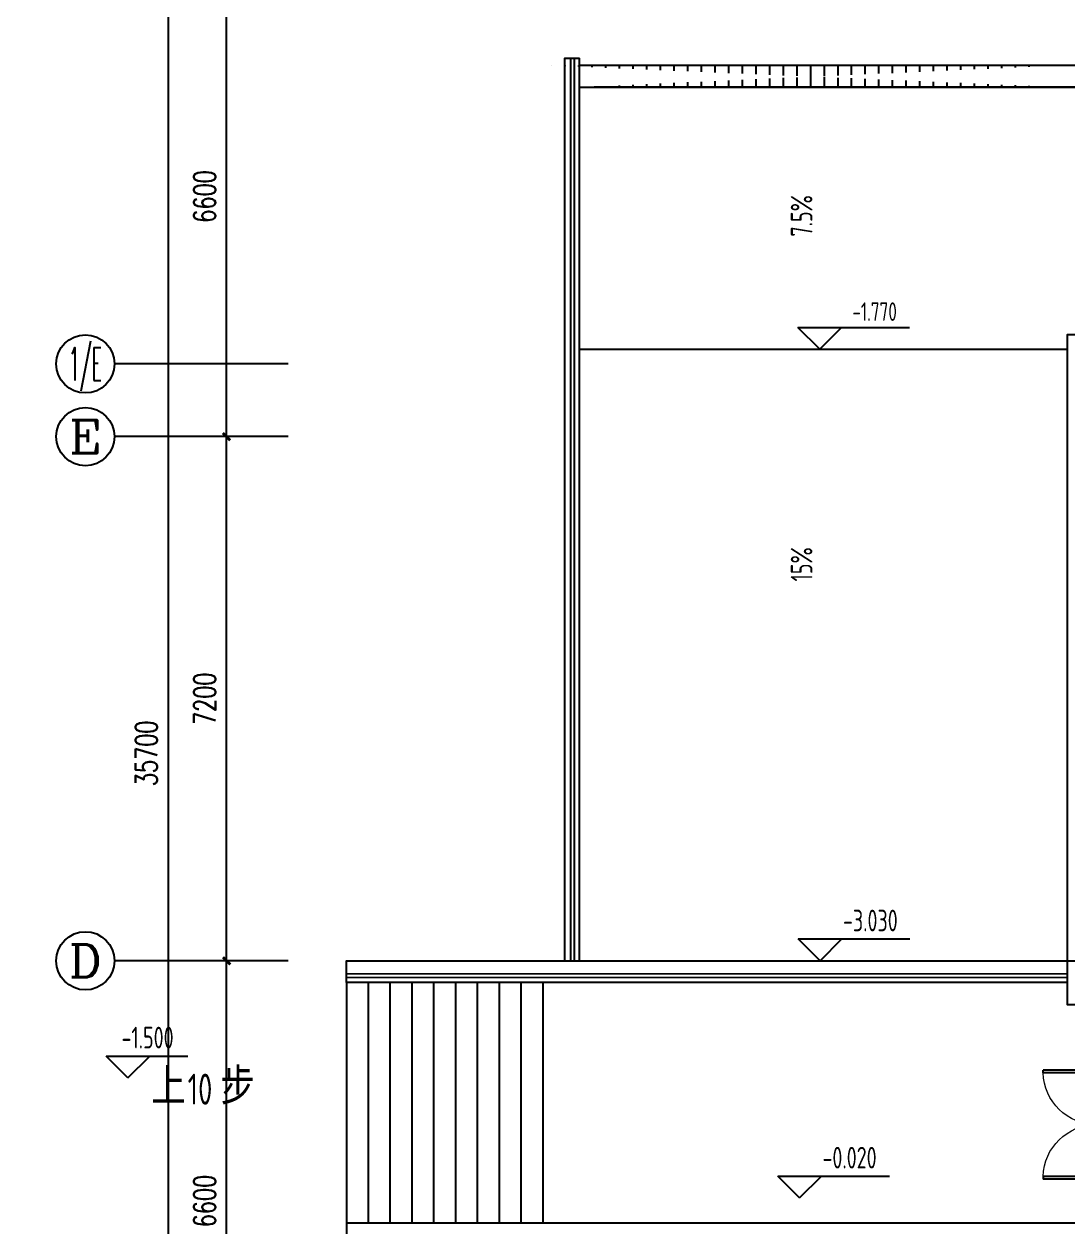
# Model space of a CAD drawing. Extents: x 2166032 to 5302137, y 581493 to 2416206.
# Drawn here: x 2440913 to 2455253, y 1206415 to 1222938 of the extents above; entities that cross this region are included whole.
import ezdxf
from ezdxf.enums import TextEntityAlignment as Align

# ---------------------------------------------------------------- set-up
doc = ezdxf.new("R2010")
doc.units = 0
doc.header["$LTSCALE"] = 1000
doc.header["$MEASUREMENT"] = 0
for name, color, linetype in [('3T_GLASS', 5, 'Continuous'), ('AXIS', 3, 'Continuous'), ('AXIS_TEXT', 7, 'Continuous'), ('DIM_ELEV', 3, 'Continuous'), ('DIM_SYMB', 3, 'Continuous'), ('PUB_TEXT', 7, 'Continuous'), ('STAIR', 8, 'Continuous'), ('WINDOW', 8, 'Continuous'), ('消防', 7, 'Continuous'), ('石材幕墙', 8, 'Continuous')]:
    doc.layers.add(name, color=color, linetype=linetype)
doc.styles.add('_TCH_AXIS', font='complex_.ttf')
doc.styles.add('_TCH_DIM', font='tssdeng.shx', dxfattribs={"bigfont": 'tssdchn.shx'})
doc.styles.add('COMPLEX', font='complex_.ttf')
doc.styles.add('DIM_FONT', font='simplex_.ttf', dxfattribs={"width": 0.7})
doc.dimstyles.new('DIMN', dxfattribs={"dimtxt": 300, "dimasz": 100, "dimexe": 250, "dimexo": 300, "dimgap": 150, "dimtad": 1, "dimdec": 0, "dimzin": 0, "dimdsep": 46, "dimtxsty": 'DIM_FONT', "dimblk": 'ARCHTICK', "dimcen": 0.09, "dimclrt": 7, "dimazin": 2, "dimtfac": 1, "dimtdec": 0, "dimtix": 1, "dimtmove": 2, "dimatfit": 3, "dimldrblk": 'ARCHTICK', "dimfxl": 1, "dimtolj": 1, "dimtzin": 0, "dimarcsym": 0})

# ---------------------------------------------------------------- blocks, each defined once
blk = doc.blocks.new('_ArchTick')
at = {"color": 0, "linetype": 'ByBlock', "const_width": 0.4}
blk.add_lwpolyline([(-0.5, -0.5), (0.5, 0.5)], dxfattribs=at)
blk = doc.blocks.new('*D2890')
at = {"layer": 'AXIS', "color": 0, "lineweight": -2}
for p, q in [((2444543.062248833, 1210070.66896028), (2443445.116387386, 1210070.66896028)), ((2443695.116387386, 1203470.668960321), (2443695.116387386, 1210070.66896028)), ((2444543.062248833, 1203470.668960321), (2443445.116387386, 1203470.668960321))]:
    blk.add_line(p, q, dxfattribs=at)
at = {"layer": 'Defpoints', "color": 0}
for p in [(2443695.116387386, 1210070.66896028), (2444843.062248833, 1210070.66896028), (2444843.062248833, 1203470.668960321)]:
    blk.add_point(p, dxfattribs=at)
at = {"layer": 'AXIS', "color": 0, "lineweight": -2, "xscale": 100, "yscale": 100, "zscale": 100}
for p, rotation in [((2443695.116387386, 1210070.66896028), 90), ((2443695.116387386, 1203470.668960321), 270)]:
    blk.add_blockref('_ArchTick', p, dxfattribs=dict(at, rotation=rotation))
at = {"layer": 'AXIS', "color": 7, "insert": (2443393.736623916, 1206770.668960301), "char_height": 300, "attachment_point": 5, "rotation": 90, "style": 'DIM_FONT'}
blk.add_mtext('\\A1;6600', dxfattribs=at)
blk = doc.blocks.new('*D2891')
at = {"layer": 'AXIS', "color": 0, "lineweight": -2}
for p, q in [((2444543.062248833, 1217270.66896028), (2443445.116387386, 1217270.66896028)), ((2443695.116387386, 1210070.66896028), (2443695.116387386, 1217270.66896028)), ((2444543.062248833, 1210070.66896028), (2443445.116387386, 1210070.66896028))]:
    blk.add_line(p, q, dxfattribs=at)
at = {"layer": 'Defpoints', "color": 0}
for p in [(2443695.116387386, 1217270.66896028), (2444843.062248833, 1217270.66896028), (2444843.062248833, 1210070.66896028)]:
    blk.add_point(p, dxfattribs=at)
at = {"layer": 'AXIS', "color": 0, "lineweight": -2, "xscale": 100, "yscale": 100, "zscale": 100}
for p, rotation in [((2443695.116387386, 1217270.66896028), 90), ((2443695.116387386, 1210070.66896028), 270)]:
    blk.add_blockref('_ArchTick', p, dxfattribs=dict(at, rotation=rotation))
at = {"layer": 'AXIS', "color": 7, "insert": (2443393.736623916, 1213670.66896028), "char_height": 300, "attachment_point": 5, "rotation": 90, "style": 'DIM_FONT'}
blk.add_mtext('\\A1;7200', dxfattribs=at)
blk = doc.blocks.new('*D2892')
at = {"layer": 'AXIS', "color": 0, "lineweight": -2}
for p, q in [((2444543.062248833, 1223870.668960295), (2443445.116387386, 1223870.668960295)), ((2443695.116387386, 1217270.66896028), (2443695.116387386, 1223870.668960295)), ((2444543.062248833, 1217270.66896028), (2443445.116387386, 1217270.66896028))]:
    blk.add_line(p, q, dxfattribs=at)
at = {"layer": 'Defpoints', "color": 0}
for p in [(2443695.116387386, 1223870.668960295), (2444843.062248833, 1223870.668960295), (2444843.062248833, 1217270.66896028)]:
    blk.add_point(p, dxfattribs=at)
at = {"layer": 'AXIS', "color": 0, "lineweight": -2, "xscale": 100, "yscale": 100, "zscale": 100}
for p, rotation in [((2443695.116387386, 1223870.668960295), 90), ((2443695.116387386, 1217270.66896028), 270)]:
    blk.add_blockref('_ArchTick', p, dxfattribs=dict(at, rotation=rotation))
at = {"layer": 'AXIS', "color": 7, "insert": (2443393.736623916, 1220570.668960287), "char_height": 300, "attachment_point": 5, "rotation": 90, "style": 'DIM_FONT'}
blk.add_mtext('\\A1;6600', dxfattribs=at)
blk = doc.blocks.new('*D2895')
at = {"layer": 'AXIS', "color": 0, "lineweight": -2}
for p, q in [((2444243.062248833, 1230770.263287676), (2442645.116387386, 1230770.263287676)), ((2442895.116387386, 1195070.668960321), (2442895.116387386, 1230770.263287676)), ((2444243.062248833, 1195070.668960321), (2442645.116387386, 1195070.668960321))]:
    blk.add_line(p, q, dxfattribs=at)
at = {"layer": 'Defpoints', "color": 0}
for p in [(2442895.116387386, 1230770.263287676), (2444543.062248833, 1230770.263287676), (2444543.062248833, 1195070.668960321)]:
    blk.add_point(p, dxfattribs=at)
at = {"layer": 'AXIS', "color": 0, "lineweight": -2, "xscale": 100, "yscale": 100, "zscale": 100}
for p, rotation in [((2442895.116387386, 1230770.263287676), 90), ((2442895.116387386, 1195070.668960321), 270)]:
    blk.add_blockref('_ArchTick', p, dxfattribs=dict(at, rotation=rotation))
at = {"layer": 'AXIS', "color": 7, "insert": (2442593.736623916, 1212920.466123999), "char_height": 300, "attachment_point": 5, "rotation": 90, "style": 'DIM_FONT'}
blk.add_mtext('\\A1;35700', dxfattribs=at)
blk = doc.blocks.new('$DorLib2D$00000002')
for p, q in [((-0.5, -5.684341886080802e-17), (-0.5000000000000007, 0.4875)), ((-0.4750000000000007, 0.4875), (-0.5000000000000007, 0.4875)), ((-0.475, -2.842170943040401e-17), (-0.4750000000000007, 0.4875)), ((0.475, -2.842170943040401e-17), (0.4750000000000007, 0.4875)), ((0.4750000000000007, 0.4875), (0.5000000000000007, 0.4875)), ((0.5, -5.684341886080802e-17), (0.5000000000000007, 0.4875)), ((-0.5, -5.684341886080802e-17), (-0.475, -2.842170943040401e-17)), ((0.5, -5.684341886080802e-17), (0.475, -2.842170943040401e-17))]:
    blk.add_line(p, q)
at = {"lineweight": 13}
for centre, start, end in [((-0.4875, -4.263256414560601e-17), 0, 88.53071641864632), ((0.4875, -4.263256414560601e-17), 91.4692835813537, 180)]:
    blk.add_arc(centre, 0.4875, start, end, dxfattribs=at)
blk = doc.blocks.new('_AXISO')
blk.add_circle((0, 0), 0.5)
at = {"layer": 'AXIS_TEXT', "style": 'COMPLEX', "width": 1.171875}
blk.add_attdef('A', text='', height=0.56, dxfattribs=at).set_placement((-0.25, -0.28), (0.25, -0.28), align=Align.FIT)

msp = doc.modelspace()

# ---------------------------------------------------------------- hatches: boundary and pattern name
at = {"layer": '消防'}
h = msp.add_hatch(dxfattribs=at)
h.set_pattern_fill('ACAD_ISO02W100', color=8, scale=500, angle=-90.00000000000001, style=0)
h.set_pattern_definition([(270, (2385339.456936142, 2050988.10992144), (187.5, -3.444205370125436e-14), [450, -112.5])])
edge = h.paths.add_edge_path()
edge.add_line((2455144.184391259, 1222070.668960282), (2448544.184391259, 1222070.668960282))
edge.add_line((2455144.184391259, 1222370.668960282), (2448144.184391252, 1222370.668960282))

# ---------------------------------------------------------------- linework, layer by layer
for points in [[(2448342.77500943, 1210070.668960498), (2448342.775009425, 1222470.66896028), (2448542.775009031, 1222470.668960243)], [(2448542.775009381, 1210070.66896049), (2448542.775009031, 1222470.668960243)]]:
    msp.add_lwpolyline(points)
msp.add_circle((2604640.48677554, 1020101.348548786), 438608.5182829647)
at = {"layer": '3T_GLASS'}
for points in [[(2448417.775009031, 1222470.668960243), (2448417.775008948, 1210070.66896028)], [(2448467.775009031, 1222470.668960243), (2448467.775008948, 1210070.668960493)], [(2445342.782908483, 1209895.668959397), (2455242.775009071, 1209892.319521728)], [(2445342.767109673, 1209845.668961893), (2455242.775009071, 1209842.31951922)]]:
    msp.add_lwpolyline(points, dxfattribs=at)
at = {"layer": 'AXIS'}
for p, q in [((2444543.062248833, 1218270.66896028), (2442155.438088401, 1218270.66896028)), ((2444543.062248833, 1217270.66896028), (2442155.438088401, 1217270.66896028)), ((2444543.062248833, 1210070.66896028), (2442155.438088401, 1210070.66896028))]:
    msp.add_line(p, q, dxfattribs=at)
at = {"layer": 'DIM_ELEV'}
for p, q in [((2451842.775009063, 1218470.66896028), (2451542.775009063, 1218770.66896028)), ((2451542.775009063, 1218770.66896028), (2453076.108342396, 1218770.66896028)), ((2451842.775009063, 1218470.66896028), (2452142.775009063, 1218770.66896028)), ((2451847.802710788, 1210070.668960282), (2451547.802710788, 1210370.668960282)), ((2451547.802710788, 1210370.668960282), (2453081.136044122, 1210370.668960282)), ((2451847.802710788, 1210070.668960282), (2452147.802710788, 1210370.668960282)), ((2442340.147891918, 1208462.397479322), (2442040.147891918, 1208762.397479322)), ((2442040.147891918, 1208762.397479322), (2443161.797753769, 1208762.397479322)), ((2442340.147891918, 1208462.397479322), (2442640.147891918, 1208762.397479322)), ((2451565.906273447, 1206812.775355478), (2451265.906273447, 1207112.775355478)), ((2451265.906273447, 1207112.775355478), (2452799.23960678, 1207112.775355478)), ((2451565.906273447, 1206812.775355478), (2451865.906273447, 1207112.775355478))]:
    msp.add_line(p, q, dxfattribs=at)
at = {"layer": 'DIM_SYMB'}
for points in [[(2451842.775009048, 1222070.668960282, 0, 0, 0), (2451842.775009061, 1218770.66896028, 80.00000000000001, 0, 0), (2451842.775009063, 1218470.66896028, 0, 0, 0)], [(2451842.775009063, 1218470.66896028, 0, 0, 0), (2451842.77500898, 1210270.668960352, 80.00000000000001, 0, 0), (2451842.775008976, 1209970.668960352, 0, 0, 0)], [(2442964.347266537, 1207874.632015941, 0, 0, 0), (2446040.572312656, 1207874.632015941, 80.00000000000001, 0, 0), (2446340.572312656, 1207874.632015941, 0, 0, 0)], [(2455068.152092148, 1207876.632114555, 0, 0, 0), (2453985.535047141, 1207876.632114555, 80.00000000000001, 0, 0), (2453685.535047141, 1207876.632114555, 0, 0, 0)]]:
    msp.add_lwpolyline(points, format="xyseb", dxfattribs=at)
at = {"layer": 'STAIR', "color": 8}
msp.add_line((2448542.775009045, 1222070.66896028), (2455542.77500908, 1222070.66896028), dxfattribs=at)
at = {"layer": 'STAIR'}
for p, q in [((2448542.775009045, 1218470.66896028), (2455242.775009076, 1218470.66896028)), ((2455242.775009071, 1209770.668960227), (2445342.775009087, 1209770.668960645)), ((2445342.775009096, 1209770.668960645), (2445342.775009568, 1206170.668960639)), ((2445642.77500961, 1206470.668960553), (2445642.775009096, 1209770.6689595)), ((2445942.77500961, 1206470.668960467), (2445942.775009096, 1209770.668959553)), ((2446242.77500961, 1206470.668960381), (2446242.775009096, 1209770.668959606)), ((2446542.77500961, 1206470.668960294), (2446542.775009096, 1209770.668959659)), ((2446842.77500961, 1206470.668960208), (2446842.775009096, 1209770.668959712)), ((2447142.77500961, 1206470.668960122), (2447142.775009096, 1209770.66895976)), ((2447442.775009609, 1206470.668960036), (2447442.775009078, 1209770.66896056)), ((2447742.775009609, 1206470.66895995), (2447742.775009078, 1209770.668960548)), ((2448042.775009609, 1206470.668959863), (2448042.775009078, 1209770.668960596)), ((2445342.775009654, 1206470.668960639), (2455492.775008631, 1206470.66895819))]:
    msp.add_line(p, q, dxfattribs=at)
msp.add_lwpolyline([(2445342.775009096, 1209770.668960645), (2445342.775009043, 1210070.668960645), (2455497.775009085, 1210070.668960216)], dxfattribs=at)
at = {"layer": '消防', "color": 8}
for p, q in [((2455542.775009051, 1222370.668960282), (2448542.775009044, 1222370.668960282)), ((2448542.775009044, 1222070.668960282), (2448542.775009044, 1222370.668960282)), ((2448542.775009045, 1222070.668960282), (2455542.775009051, 1222070.668960282)), ((2448542.775009044, 1222070.668960282), (2455542.775009051, 1222070.668960282)), ((2455542.775009051, 1222070.668960282), (2448742.775009051, 1222070.668960282))]:
    msp.add_line(p, q, dxfattribs=at)
at = {"layer": '石材幕墙'}
msp.add_lwpolyline([(2456292.775008949, 1218370.668960291), (2456292.775008949, 1218670.668960288), (2455242.775009076, 1218670.66896029), (2455242.775009071, 1209470.668960298), (2455542.775008637, 1209470.668960293)], dxfattribs=at)

# ---------------------------------------------------------------- block references
at = {"layer": 'AXIS'}
ref = msp.add_blockref('_AXISO', (2441755.438088401, 1218270.66896028), dxfattribs=dict(at, xscale=800, yscale=800, zscale=800))
ref.add_attrib('A', '1/E', dxfattribs={"layer": 'AXIS_TEXT', "height": 452.5483399593904, "style": '_TCH_AXIS', "width": 0.3613721804510029}).set_placement((2441529.163918422, 1218044.3947903), (2441981.712258381, 1218044.3947903), align=Align.FIT)
ref = msp.add_blockref('_AXISO', (2441755.438088401, 1217270.66896028), dxfattribs=dict(at, xscale=800, yscale=800, zscale=800))
ref.add_attrib('A', 'E', dxfattribs={"layer": 'AXIS_TEXT', "height": 452.5483399593904, "style": '_TCH_AXIS'}).set_placement((2441529.163918422, 1217044.3947903), (2441981.712258381, 1217044.3947903), align=Align.FIT)
ref = msp.add_blockref('_AXISO', (2441755.438088401, 1210070.66896028), dxfattribs=dict(at, xscale=800, yscale=800, zscale=800))
ref.add_attrib('A', 'D', dxfattribs={"layer": 'AXIS_TEXT', "height": 452.5483399593904, "style": '_TCH_AXIS', "width": 0.9552795031052598}).set_placement((2441529.163918422, 1209844.3947903), (2441981.712258381, 1209844.3947903), align=Align.FIT)
at = {"layer": 'WINDOW', "xscale": -1500, "yscale": 1500, "zscale": -1500, "rotation": 89.99999999990072}
msp.add_blockref('$DorLib2D$00000002', (2455642.775008634, 1207820.66896031), dxfattribs=at)

# ---------------------------------------------------------------- texts
at = {"layer": 'PUB_TEXT', "style": '_TCH_DIM', "width": 0.7058823529411765}
for s, rotation, p in [('7.5%', 90.00000000023716, (2451742.775009056, 1220019.609603748)), ('15%', 89.9999999994193, (2451742.77500906, 1215282.189369394))]:
    msp.add_text(s, height=297.5, rotation=rotation, dxfattribs=at).set_placement(p)
for s, height, p in [('-1.770', 255, (2452291.492957781, 1218860.66896028)), ('-3.030', 297.5, (2452162.67450566, 1210475.668960282)), ('-1.500', 297.5, (2442251.413138384, 1208867.397479322)), ('10', 425, (2443160.2788867, 1208094.745304006)), ('-0.020', 297.5, (2451880.778068318, 1207217.775355478))]:
    msp.add_text(s, height=height, dxfattribs=at).set_placement(p)
at = {"layer": 'PUB_TEXT', "style": '_TCH_DIM'}
for s, p in [('上', (2442660.2788867, 1208094.745304006)), ('步', (2443610.2788867, 1208094.745304006))]:
    msp.add_text(s, height=500, dxfattribs=at).set_placement(p)

# ---------------------------------------------------------------- dimensions: what is measured, and where the dimension line sits
at = {"layer": 'AXIS'}
for p1, p2, distance, picture, middle in [((2444543.062248833, 1195070.668960321), (2444543.062248833, 1230770.263287676), 1647.9458614471368, '*D2895', (2442593.736623916, 1212920.466123999)), ((2444843.062248833, 1217270.66896028), (2444843.062248833, 1223870.668960295), 1147.9458614471368, '*D2892', (2443393.736623916, 1220570.668960287)), ((2444843.062248833, 1210070.66896028), (2444843.062248833, 1217270.66896028), 1147.9458614471368, '*D2891', (2443393.736623916, 1213670.66896028)), ((2444843.062248833, 1203470.668960321), (2444843.062248833, 1210070.66896028), 1147.9458614471368, '*D2890', (2443393.736623916, 1206770.668960301))]:
    dim = msp.add_aligned_dim(p1=p1, p2=p2, distance=distance, dimstyle='DIMN', dxfattribs=at)
    dim.commit()
    dim.dimension.update_dxf_attribs({"geometry": picture, "text_midpoint": middle})

doc.saveas('drawing.dxf')
